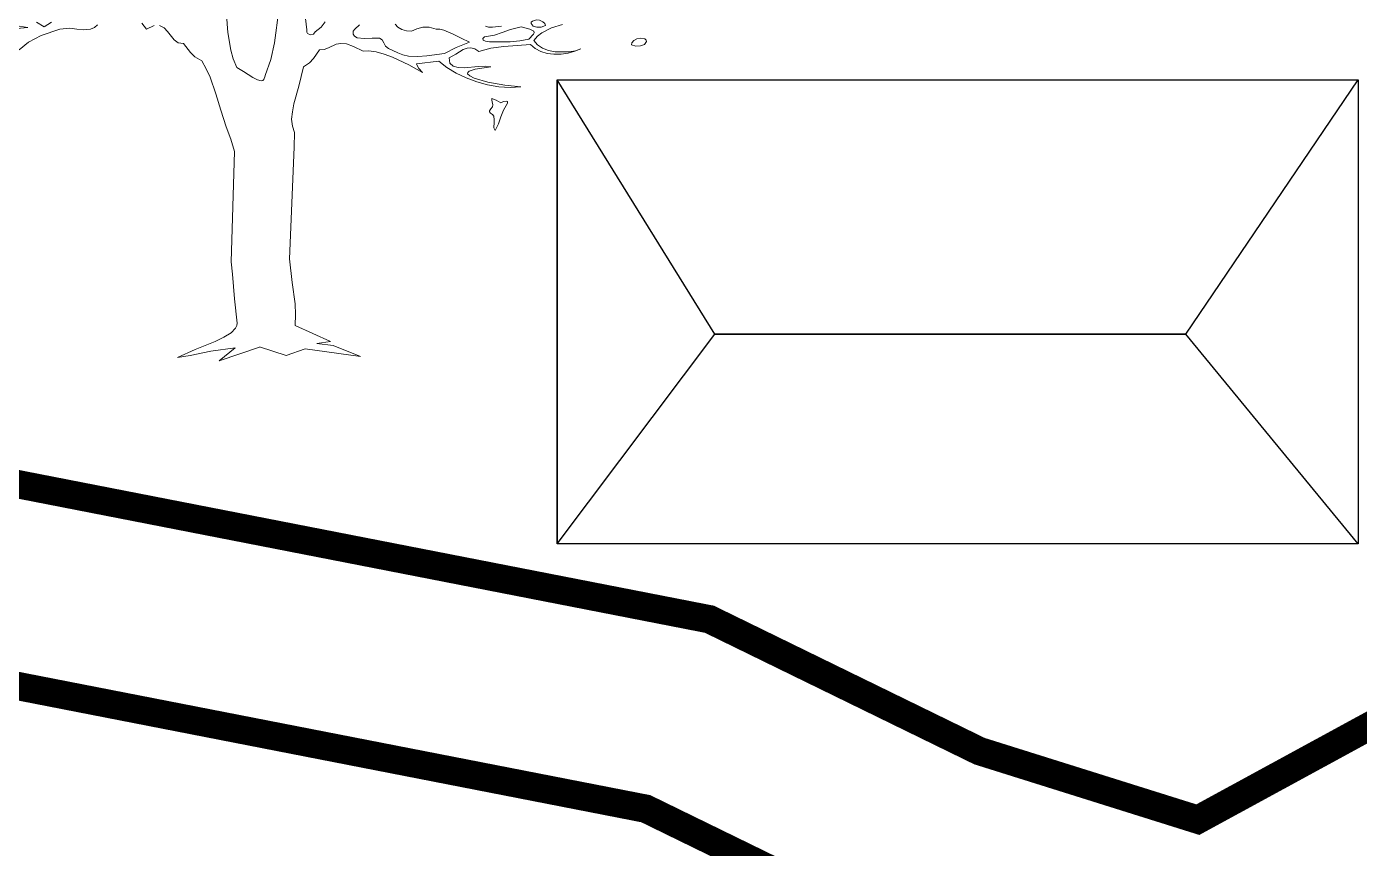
# Model space of a CAD drawing. Header units: inches. Extents: x -340059099 to 1458168, y 1119167 to 1294232938.
# Drawn here: x 471107.5 to 471578.1, y 2616419.8 to 2616710.1 of the extents above; entities that cross this region are included whole.
import ezdxf

# ---------------------------------------------------------------- set-up
doc = ezdxf.new("R2010")
doc.units = ezdxf.units.IN
doc.header["$MEASUREMENT"] = 0
doc.layers.add('BUILDING', color=5, linetype='Continuous', lineweight=15)
doc.layers.add('TREE', color=3, linetype='Continuous', lineweight=15)
doc.layers.add('Text', color=7, linetype='Continuous')

# ---------------------------------------------------------------- blocks, each defined once
blk = doc.blocks.new('tree2')
at = {"layer": 'TREE'}
for points in [[(5207.2682, 5946.3505), (5207.1817, 5946.3209), (5207.2156, 5946.3493), (5207.1632, 5946.3416), (5207.1192, 5946.3327), (5207.0918, 5946.3284), (5207.1299, 5946.3453), (5207.1727, 5946.3629), (5207.1915, 5946.3721), (5207.2069, 5946.3816), (5207.2168, 5946.3915), (5207.2196, 5946.3967), (5207.2202, 5946.402), (5207.2143, 5946.4546), (5207.2103, 5946.5076), (5207.2069, 5946.5341), (5207.2141, 5946.7717), (5207.2067, 5946.7982), (5207.1962, 5946.8244), (5207.1848, 5946.8601), (5207.1744, 5946.8958), (5207.1617, 5946.9315), (5207.1537, 5946.9491), (5207.1442, 5946.9666), (5207.1294, 5946.9753), (5207.1198, 5946.9848), (5207.1044, 5947.0039), (5207.0934, 5947.0054), (5207.0847, 5947.0116), (5207.0706, 5947.0298), (5207.0629, 5947.0378), (5207.0533, 5947.0427)], [(5207.0413, 5947.0424), (5207.0253, 5947.035), (5207.0152, 5947.0479)], [(5206.9197, 5947.0442), (5206.9132, 5947.0384), (5206.9043, 5947.035), (5206.8889, 5947.0331), (5206.8753, 5947.035), (5206.8599, 5947.0368), (5206.8384, 5947.035), (5206.7987, 5947.0208), (5206.7713, 5947.0064), (5206.7512, 5946.9903)], [(5207.1968, 5947.0652), (5207.1999, 5947.0273), (5207.2064, 5946.9894), (5207.2116, 5946.9706), (5207.2196, 5946.9522), (5207.2338, 5946.9435), (5207.2541, 5946.9306), (5207.2636, 5946.9257), (5207.272, 5946.9238), (5207.2754, 5946.9244), (5207.2778, 5946.9263), (5207.2803, 5946.9343), (5207.2803, 5946.9343)], [(5207.2682, 5946.3508), (5207.3257, 5946.3323), (5207.3665, 5946.347), (5207.4855, 5946.33), (5207.4268, 5946.3539), (5207.3914, 5946.3583), (5207.4209, 5946.3628), (5207.3446, 5946.3967), (5207.3458, 5946.4204), (5207.3449, 5946.4435), (5207.3387, 5946.4897), (5207.3326, 5946.5405), (5207.3428, 5946.7806), (5207.3434, 5946.812), (5207.3388, 5946.8259), (5207.3372, 5946.8407), (5207.3388, 5946.857), (5207.3422, 5946.8739), (5207.3526, 5946.9118), (5207.3631, 5946.9534), (5207.376, 5946.9623), (5207.3841, 5946.9716), (5207.397, 5946.9903), (5207.4075, 5946.9913), (5207.4164, 5946.9947), (5207.433, 5947.0023), (5207.4429, 5947.0042), (5207.4549, 5947.0033), (5207.4706, 5946.9977), (5207.4909, 5946.987), (5207.5035, 5946.9882), (5207.5189, 5946.986), (5207.5362, 5946.9811), (5207.554, 5946.9743), (5207.5894, 5946.9577), (5207.6187, 5946.9417), (5207.611, 5946.9503), (5207.6076, 5946.9549), (5207.6061, 5946.9599), (5207.6535, 5946.966), (5207.6711, 5946.9525), (5207.6908, 5946.9401), (5207.7123, 5946.9297), (5207.7354, 5946.9214), (5207.7588, 5946.9149), (5207.7828, 5946.9109), (5207.8069, 5946.9093), (5207.8299, 5946.9106), (5207.7958, 5946.914), (5207.7594, 5946.9208), (5207.7299, 5946.9294), (5207.7203, 5946.934), (5207.7154, 5946.9386), (5207.716, 5946.9417), (5207.7194, 5946.9445), (5207.732, 5946.9488), (5207.7659, 5946.954), (5207.7533, 5946.9552), (5207.7388, 5946.9543), (5207.7086, 5946.9518), (5207.6954, 5946.9522), (5207.6846, 5946.9549), (5207.6778, 5946.9617), (5207.676, 5946.9728), (5207.6901, 5946.9811), (5207.7062, 5946.9907), (5207.7145, 5946.994), (5207.7228, 5946.9947), (5207.7314, 5946.9925), (5207.7397, 5946.9863), (5207.7659, 5946.9937), (5207.7939, 5946.9974), (5207.8512, 5947.002), (5207.8607, 5946.9931), (5207.8731, 5946.9866), (5207.8866, 5946.9826), (5207.9014, 5946.9808), (5207.9168, 5946.9808), (5207.9319, 5946.9829), (5207.9463, 5946.987), (5207.9596, 5946.9922), (5207.9479, 5946.9882), (5207.934, 5946.986), (5207.9042, 5946.986), (5207.8897, 5946.9891), (5207.8768, 5946.9937), (5207.866, 5947.0008), (5207.8583, 5947.01), (5207.8663, 5947.0193), (5207.8752, 5947.0267), (5207.8962, 5947.0375), (5207.9196, 5947.0448)], [(5207.3095, 5947.0756), (5207.3006, 5947.0051), (5207.2926, 5946.9697), (5207.2803, 5946.9349), (5207.2803, 5946.9349)], [(5206.7885, 5947.0495), (5206.8051, 5947.0399), (5206.8205, 5947.0498)], [(5207.3881, 5947.0291), (5207.3844, 5947.0242), (5207.3779, 5947.0227), (5207.3717, 5947.0251), (5207.3702, 5947.0285), (5207.3699, 5947.0331), (5207.3668, 5947.0578)], [(5207.4096, 5947.0504), (5207.4007, 5947.0387), (5207.3881, 5947.0291)], [(5206.7309, 5947.035), (5206.7697, 5947.0384), (5206.7509, 5947.0408)], [(5207.4693, 5947.0242), (5207.4693, 5947.0301), (5207.4734, 5947.035), (5207.4835, 5947.0439)], [(5207.5596, 5947.0455), (5207.5654, 5947.039), (5207.5741, 5947.0341), (5207.5842, 5947.031), (5207.595, 5947.0304), (5207.6067, 5947.0356), (5207.6196, 5947.0387), (5207.6332, 5947.039), (5207.648, 5947.035), (5207.656, 5947.0347), (5207.6649, 5947.0325), (5207.6831, 5947.0248), (5207.7018, 5947.015), (5207.7197, 5947.0067), (5207.6911, 5946.9953), (5207.6661, 5946.9823), (5207.6282, 5946.9774), (5207.6088, 5946.9756), (5207.5888, 5946.9768), (5207.5762, 5946.9796), (5207.5654, 5946.9836), (5207.5457, 5946.9928), (5207.5392, 5946.9983), (5207.5356, 5947.0054), (5207.5322, 5947.0116), (5207.5263, 5947.0153), (5207.5103, 5947.0156), (5207.4931, 5947.0147), (5207.4783, 5947.0162), (5207.4727, 5947.0193), (5207.4693, 5947.0242)], [(5207.7884, 5947.0415), (5207.769, 5947.039), (5207.7604, 5947.039), (5207.7539, 5947.0415)], [(5207.8475, 5947.0134), (5207.8284, 5947.0097), (5207.8072, 5947.0076), (5207.7628, 5947.0073), (5207.7539, 5947.0088), (5207.7493, 5947.0113), (5207.7486, 5947.0147), (5207.7523, 5947.0184), (5207.7736, 5947.0218), (5207.7902, 5947.0273), (5207.8078, 5947.0341), (5207.8312, 5947.0399), (5207.8497, 5947.0347), (5207.8583, 5947.0301), (5207.8589, 5947.027), (5207.8574, 5947.0236), (5207.8475, 5947.0134)], [(5207.8829, 5947.0427), (5207.874, 5947.0393), (5207.8647, 5947.039), (5207.8567, 5947.0415), (5207.8527, 5947.0467), (5207.8527, 5947.0498), (5207.8552, 5947.0522), (5207.8638, 5947.0547), (5207.8706, 5947.0538), (5207.8774, 5947.0507), (5207.882, 5947.0467), (5207.8829, 5947.0427)], [(5208.068, 5947.001), (5208.0776, 5946.9983), (5208.0877, 5946.9986), (5208.096, 5947.002), (5208.1004, 5947.0078), (5208.0997, 5947.0112), (5208.097, 5947.0137), (5208.0877, 5947.0155), (5208.08, 5947.014), (5208.0733, 5947.01), (5208.0686, 5947.0054), (5208.068, 5947.001)], [(5207.7697, 5946.8719), (5207.7688, 5946.8785), (5207.7677, 5946.8822), (5207.768, 5946.8857), (5207.7775, 5946.8822), (5207.7872, 5946.8765), (5207.793, 5946.8788), (5207.799, 5946.8797), (5207.8013, 5946.8788), (5207.8016, 5946.8751), (5207.7927, 5946.8607), (5207.7872, 5946.8457), (5207.7823, 5946.8308), (5207.7752, 5946.8164), (5207.772, 5946.8222), (5207.7726, 5946.8345), (5207.7731, 5946.8397), (5207.772, 5946.8472), (5207.7694, 5946.8512), (5207.7651, 5946.8541), (5207.7631, 5946.8567), (5207.7631, 5946.8593), (5207.7657, 5946.8636), (5207.7694, 5946.8679), (5207.7697, 5946.8719)]]:
    blk.add_lwpolyline(points, dxfattribs=at)

msp = doc.modelspace()

# ---------------------------------------------------------------- linework, layer by layer
at = {"layer": 'BUILDING', "const_width": 10}
for points in [[(470470.78, 2616676.54), (470608.13, 2616636.96), (470855.36, 2616597.14), (471136.23, 2616542.25), (471348.63, 2616500.75), (471444.01, 2616454.15), (471521.1, 2616429.94), (471597.06, 2616471.34), (471608.83, 2616533.77), (471611.08, 2616593.38), (471621.17, 2616640.49), (471660.41, 2616678.66), (471688.44, 2616690.2), (471710.31, 2616684.78), (471741.7, 2616672.06), (471768.05, 2616655.57), (471768.05, 2616655.57), (471768.05, 2616655.57), (471768.05, 2616655.57)], [(470440.83, 2616612.32), (470592.82, 2616568.52), (470843.08, 2616528.22), (471122.81, 2616473.55), (471326.17, 2616433.81), (471418.02, 2616388.94), (471528.5, 2616354.25), (471659.7, 2616425.76), (471678.59, 2616525.93), (471680.8, 2616584.66), (471685.17, 2616605.09), (471695.58, 2616615.22), (471709.75, 2616609.48), (471827.04, 2616591.73)]]:
    msp.add_lwpolyline(points, dxfattribs=at)
at = {"layer": 'Text'}
msp.add_lwpolyline([(471294.86, 2616691.33), (471577.72, 2616691.33), (471577.72, 2616527.42), (471294.86, 2616527.42)], close=True, dxfattribs=at)
msp.add_lwpolyline([(471516.85, 2616601.5), (471577.72, 2616691.33), (471577.72, 2616527.42), (471516.85, 2616601.5), (471350.5, 2616601.5), (471294.86, 2616691.33), (471294.86, 2616527.42), (471350.5, 2616601.5)], dxfattribs=at)
at = {"layer": 'Text', "color": 6}
msp.add_lwpolyline([(471350.5, 2616601.5), (471516.85, 2616601.5)], dxfattribs=at)
at = {"layer": 'Text', "color": 1}
msp.add_circle((469844, 2616428.5), 81808.03, dxfattribs=at)

# ---------------------------------------------------------------- block references
at = {"layer": 'TREE', "color": 3, "xscale": 164.188119242317, "yscale": 164.1881192402798, "zscale": 164.1881192413053}
msp.add_blockref('tree2', (-383781.81, 1640276.79), dxfattribs=at)

doc.saveas('drawing.dxf')
